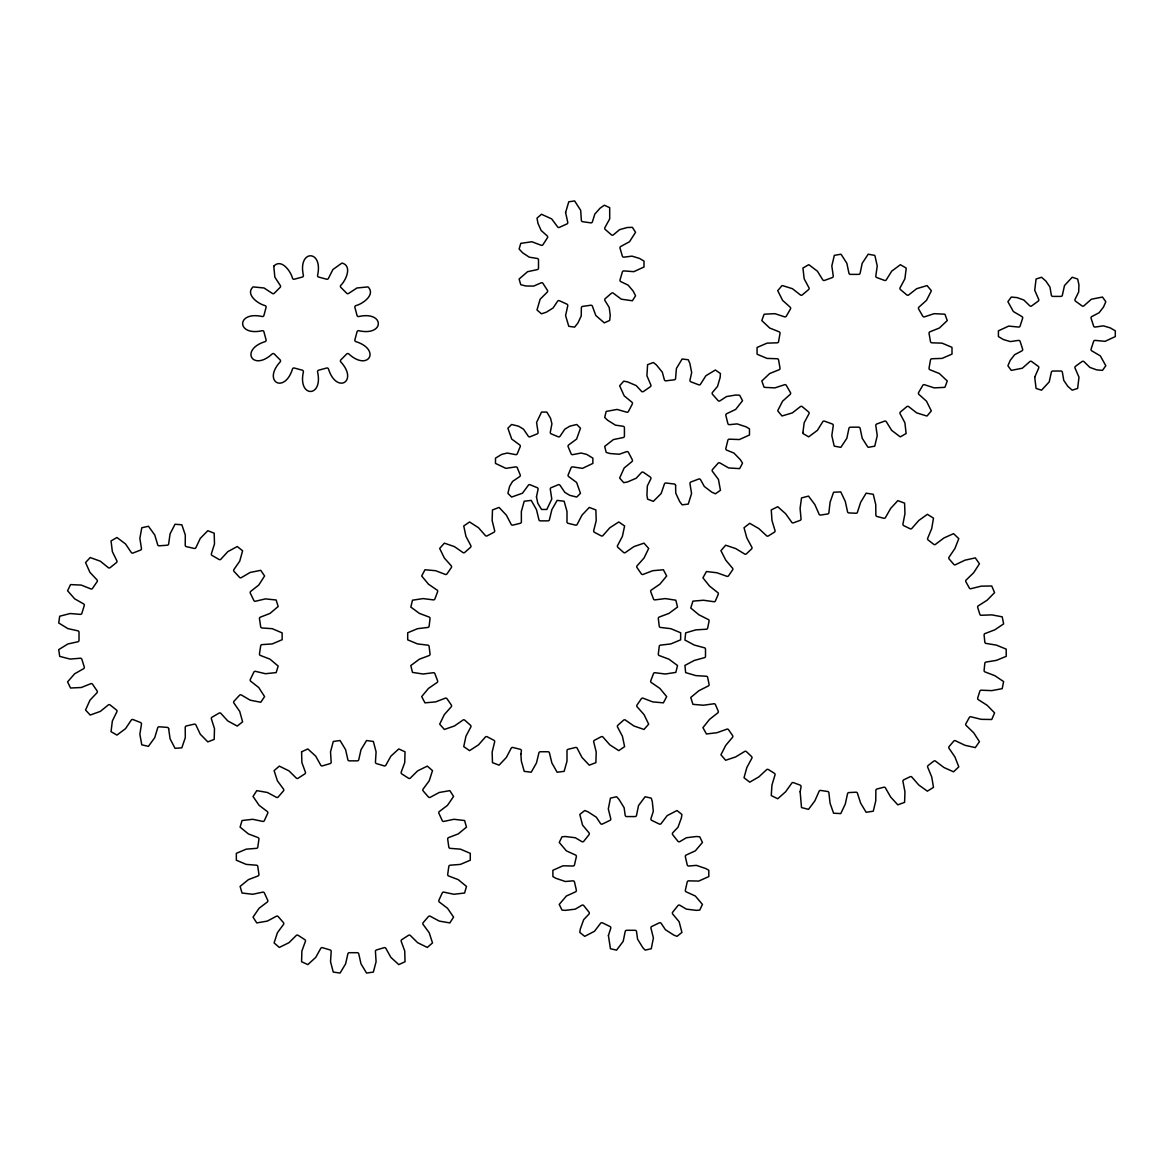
<?xml version="1.0" encoding="UTF-8"?>
<svg xmlns="http://www.w3.org/2000/svg" width="1174" height="1174" viewBox="0 0 1174 1174"><rect width="100%" height="100%" fill="white"/><g stroke="black" fill="none" stroke-linecap="round" stroke-linejoin="round"><path stroke-width="1.5" d="M168.674 728.937L170.083 738.784L175.029 748.337L181.838 747.823L185.301 737.639L185.228 727.689A1.526 1.526 0 0 1 186.475 725.928L194.136 724.182A1.526 1.526 0 0 1 196.029 725.224L200.284 734.22L207.827 741.895L214.182 739.4L214.49 728.643L211.481 719.163A1.526 1.526 0 0 1 212.171 717.109L218.966 713.176A1.526 1.526 0 0 1 221.094 713.616L227.8 720.953L237.265 726.075L242.607 721.805L239.731 711.444L234.066 703.27A1.526 1.526 0 0 1 234.125 701.098L239.452 695.346A1.526 1.526 0 0 1 241.609 695.14L250.194 700.174L260.745 702.272L264.59 696.622L258.779 687.568L250.957 681.419A1.526 1.526 0 0 1 250.37 679.335L253.775 672.262A1.526 1.526 0 0 1 255.771 671.425L265.456 673.715L276.154 672.599L278.179 666.069L269.947 659.128L260.672 655.562A1.526 1.526 0 0 1 259.483 653.757L260.657 645.994A1.526 1.526 0 0 1 262.316 644.599L272.251 643.924L282.142 639.713L282.142 632.889L272.251 628.677L262.316 628.002A1.526 1.526 0 0 1 260.657 626.608L259.483 618.845A1.526 1.526 0 0 1 260.672 617.04L269.947 613.459L278.179 606.518L276.154 600.002L265.456 598.887L255.771 601.176A1.526 1.526 0 0 1 253.775 600.34L250.37 593.266A1.526 1.526 0 0 1 250.957 591.182L258.779 585.034L264.59 575.979L260.745 570.329L250.194 572.428L241.609 577.461A1.526 1.526 0 0 1 239.452 577.256L234.125 571.503A1.526 1.526 0 0 1 234.066 569.331L239.731 561.157L242.607 550.797L237.265 546.526L227.8 551.648L221.094 558.985A1.526 1.526 0 0 1 218.966 559.426L212.171 555.493A1.526 1.526 0 0 1 211.481 553.438L214.49 543.958L214.182 533.201L207.827 530.707L200.284 538.382L196.029 547.378A1.526 1.526 0 0 1 194.136 548.419L186.475 546.673A1.526 1.526 0 0 1 185.228 544.912L185.301 534.962L181.838 524.778L175.029 524.264L170.083 533.818L168.674 543.665A1.526 1.526 0 0 1 167.163 545.22L159.326 545.807A1.526 1.526 0 0 1 157.609 544.501L154.748 534.977L148.438 526.26L141.775 527.772L139.867 538.367L141.423 548.185A1.526 1.526 0 0 1 140.44 550.122L133.132 552.983A1.526 1.526 0 0 1 131.106 552.235L125.559 543.988L116.96 537.516L111.046 540.935L112.352 551.604L116.725 560.541A1.526 1.526 0 0 1 116.358 562.669L110.224 567.57A1.526 1.526 0 0 1 108.052 567.453L100.333 561.201L90.207 557.547L85.555 562.566L89.943 572.384L96.767 579.618A1.526 1.526 0 0 1 97.046 581.776L92.614 588.262A1.526 1.526 0 0 1 90.515 588.79L81.285 585.092L70.543 584.593L67.578 590.742L74.666 598.828L83.325 603.744A1.526 1.526 0 0 1 84.22 605.711L81.901 613.21A1.526 1.526 0 0 1 80.052 614.34L70.132 613.532L59.713 616.218L58.7 622.968L67.857 628.604L77.572 630.761A1.526 1.526 0 0 1 79.01 632.375L79.01 640.226A1.526 1.526 0 0 1 77.572 641.84L67.857 643.983L58.7 649.633L59.713 656.383L70.132 659.069L80.052 658.262A1.526 1.526 0 0 1 81.901 659.377L84.22 666.891A1.526 1.526 0 0 1 83.325 668.857L74.666 673.773L67.578 681.859L70.543 688.008L81.285 687.509L90.515 683.811A1.526 1.526 0 0 1 92.614 684.339L97.046 690.826A1.526 1.526 0 0 1 96.767 692.983L89.943 700.218L85.555 710.035L90.207 715.054L100.333 711.4L108.052 705.148A1.526 1.526 0 0 1 110.224 705.031L116.358 709.932A1.526 1.526 0 0 1 116.725 712.06L112.352 720.983L111.046 731.666L116.96 735.085L125.559 728.614L131.106 720.352A1.526 1.526 0 0 1 133.132 719.618L140.44 722.48A1.526 1.526 0 0 1 141.423 724.417L139.867 734.234L141.775 744.83L148.438 746.341L154.748 737.624L157.609 728.1A1.526 1.526 0 0 1 159.326 726.794L167.163 727.381A1.526 1.526 0 0 1 168.674 728.937M273.762 266.19L274.848 277.152L280.219 285.385A1.526 1.526 0 0 1 279.97 287.542L274.393 293.118A1.526 1.526 0 0 1 272.251 293.368L264.018 287.982L253.041 286.896C244.97 294.454 258.119 303.919 265.163 305.636A1.526 1.526 0 0 1 266.014 307.617L263.974 315.248A1.526 1.526 0 0 1 262.242 316.54C236.135 310.67 236.135 336.571 262.242 330.701A1.526 1.526 0 0 1 263.974 331.993L266.014 339.624A1.526 1.526 0 0 1 265.163 341.605C239.613 349.588 252.571 372.011 272.251 353.873A1.526 1.526 0 0 1 274.393 354.122L279.97 359.714A1.526 1.526 0 0 1 280.219 361.856C262.096 381.535 284.519 394.479 292.502 368.944A1.526 1.526 0 0 1 294.483 368.078L302.1 370.133A1.526 1.526 0 0 1 303.391 371.865C297.536 397.971 323.422 397.971 317.567 371.865A1.526 1.526 0 0 1 318.858 370.133L326.475 368.078A1.526 1.526 0 0 1 328.471 368.944C336.439 394.479 358.877 381.535 340.739 361.856A1.526 1.526 0 0 1 340.988 359.714L346.565 354.122A1.526 1.526 0 0 1 348.722 353.873C368.401 372.011 381.345 349.588 355.795 341.605A1.526 1.526 0 0 1 354.944 339.624L356.984 331.993A1.526 1.526 0 0 1 358.73 330.701C384.837 336.571 384.837 310.67 358.73 316.54A1.526 1.526 0 0 1 356.984 315.248L354.944 307.617A1.526 1.526 0 0 1 355.795 305.636C362.854 303.905 375.885 294.542 368.034 286.896L356.955 287.982L348.722 293.368A1.526 1.526 0 0 1 346.565 293.118L340.988 287.542A1.526 1.526 0 0 1 340.739 285.385C345.978 280.366 352.582 265.75 341.957 263.049L332.902 269.521L328.471 278.297A1.526 1.526 0 0 1 326.475 279.163L318.858 277.123A1.526 1.526 0 0 1 317.567 275.376C323.422 249.27 297.536 249.27 303.391 275.376A1.526 1.526 0 0 1 302.1 277.123L294.483 279.163A1.526 1.526 0 0 1 292.502 278.297C290.814 271.223 281.217 258.089 273.762 266.19M520.86 754.031L521.344 761.104L524.22 771.362L531.235 772.213L536.474 762.939L538.851 753.194A1.526 1.526 0 0 1 540.451 751.742L547.906 751.742A1.526 1.526 0 0 1 549.505 753.194L551.868 762.939L557.122 772.213L564.136 771.362L567.013 761.104L566.983 751.081A1.526 1.526 0 0 1 568.187 749.276L575.421 747.5A1.526 1.526 0 0 1 577.329 748.528L581.966 757.421L589.275 765.169L595.878 762.66L596.216 752.02L593.795 742.291A1.526 1.526 0 0 1 594.528 740.251L601.117 736.788A1.526 1.526 0 0 1 603.216 737.331L609.849 744.859L618.801 750.626L624.612 746.62L622.396 736.201L617.715 727.337A1.526 1.526 0 0 1 617.935 725.18L623.511 720.234A1.526 1.526 0 0 1 625.683 720.278L633.916 725.987L643.998 729.45L648.679 724.167L644.027 714.584L637.365 707.086A1.526 1.526 0 0 1 637.071 704.943L641.298 698.809A1.526 1.526 0 0 1 643.411 698.325L652.773 701.905L663.383 702.844L666.671 696.608L659.861 688.404L651.599 682.725A1.526 1.526 0 0 1 650.792 680.715L653.434 673.759A1.526 1.526 0 0 1 655.371 672.775L665.32 674.008L675.842 672.394L677.53 665.541L668.975 659.201L659.583 655.679A1.526 1.526 0 0 1 658.321 653.918L659.23 646.522A1.526 1.526 0 0 1 660.874 645.098L670.824 643.924L680.656 639.83L680.656 632.771L670.824 628.677L660.874 627.488A1.526 1.526 0 0 1 659.23 626.08L658.321 618.683A1.526 1.526 0 0 1 659.583 616.922L668.975 613.386L677.53 607.061L675.842 600.207L665.32 598.593L655.371 599.826A1.526 1.526 0 0 1 653.434 598.843L650.792 591.887A1.526 1.526 0 0 1 651.599 589.862L659.861 584.197L666.671 575.994L663.383 569.757L652.773 570.696L643.411 574.277A1.526 1.526 0 0 1 641.298 573.793L637.071 567.658A1.526 1.526 0 0 1 637.365 565.516L644.027 558.017L648.679 548.434L643.998 543.151L633.916 546.614L625.683 552.323A1.526 1.526 0 0 1 623.511 552.367L617.935 547.422A1.526 1.526 0 0 1 617.715 545.264L622.396 536.401L624.612 525.981L618.801 521.975L609.849 527.742L603.216 535.256A1.526 1.526 0 0 1 601.117 535.814L594.528 532.35A1.526 1.526 0 0 1 593.795 530.31L596.216 520.581L595.878 509.942L589.275 507.432L581.966 515.181L577.329 524.074A1.526 1.526 0 0 1 575.421 525.101L568.187 523.325A1.526 1.526 0 0 1 566.983 521.52L567.013 511.497L564.136 501.239L557.122 500.388L551.868 509.648L549.505 519.392A1.526 1.526 0 0 1 547.906 520.86L540.451 520.86A1.526 1.526 0 0 1 538.851 519.392L536.474 509.648L531.235 500.388L524.22 501.239L521.344 511.497L521.373 521.52A1.526 1.526 0 0 1 520.17 523.325L512.935 525.101A1.526 1.526 0 0 1 511.028 524.074L506.39 515.181L499.082 507.432L492.478 509.942L492.141 520.581L494.562 530.31A1.526 1.526 0 0 1 493.828 532.35L487.225 535.814A1.526 1.526 0 0 1 485.141 535.256L478.508 527.742L469.556 521.975L463.745 525.981L465.961 536.401L470.642 545.264A1.526 1.526 0 0 1 470.407 547.422L464.831 552.367A1.526 1.526 0 0 1 462.673 552.323L454.426 546.614L444.359 543.151L439.678 548.434L444.33 558.017L450.992 565.516A1.526 1.526 0 0 1 451.286 567.658L447.059 573.793A1.526 1.526 0 0 1 444.946 574.277L435.583 570.696L424.973 569.757L421.686 575.994L428.495 584.197L436.757 589.862A1.526 1.526 0 0 1 437.564 591.887L434.923 598.843A1.526 1.526 0 0 1 432.986 599.826L423.036 598.593L412.5 600.207L410.812 607.061L419.382 613.386L428.774 616.922A1.526 1.526 0 0 1 430.022 618.683L429.126 626.08A1.526 1.526 0 0 1 427.483 627.488L417.533 628.677L407.701 632.771L407.701 639.83L417.533 643.924L427.483 645.098A1.526 1.526 0 0 1 429.126 646.522L430.022 653.918A1.526 1.526 0 0 1 428.774 655.679L419.382 659.201L410.812 665.541L412.5 672.394L423.036 674.008L432.986 672.775A1.526 1.526 0 0 1 434.923 673.759L437.564 680.715A1.526 1.526 0 0 1 436.757 682.725L428.495 688.404L421.686 696.608L424.973 702.844L435.583 701.905L444.946 698.325A1.526 1.526 0 0 1 447.059 698.809L451.286 704.943A1.526 1.526 0 0 1 450.992 707.086L444.33 714.584L439.678 724.167L444.359 729.45L454.426 725.987L462.673 720.278A1.526 1.526 0 0 1 464.831 720.234L470.407 725.18A1.526 1.526 0 0 1 470.642 727.337L465.961 736.201L463.745 746.62L469.556 750.626L478.508 744.859L485.141 737.331A1.526 1.526 0 0 1 487.225 736.788L493.828 740.251A1.526 1.526 0 0 1 494.562 742.291L492.141 752.02L492.478 762.66L499.082 765.169L506.39 757.421L511.028 748.528A1.526 1.526 0 0 1 512.935 747.5L520.17 749.276A1.526 1.526 0 0 1 521.373 751.081L520.86 754.031M802.928 432.487L802.928 433.514L808.681 436.845L817.383 430.374L822.622 421.965A1.526 1.526 0 0 1 824.647 421.202L832.161 423.931A1.526 1.526 0 0 1 833.217 425.824L831.823 435.627L833.995 445.21L834.332 446.179L840.878 447.338L846.85 438.284L848.89 428.583A1.526 1.526 0 0 1 850.534 427.175L858.532 427.175A1.526 1.526 0 0 1 860.175 428.583L862.215 438.284L867.527 446.546L868.188 447.338L874.733 446.179L877.242 435.627L875.848 425.824A1.526 1.526 0 0 1 876.905 423.931L884.418 421.202A1.526 1.526 0 0 1 886.443 421.965L891.682 430.374L899.504 436.332L900.385 436.845L906.137 433.514L904.89 422.743L900.223 414.011A1.526 1.526 0 0 1 900.575 411.869L906.71 406.732A1.526 1.526 0 0 1 908.867 406.762L916.659 412.866L926.051 415.787L927.064 415.978L931.334 410.885L926.477 401.185L919.095 394.567A1.526 1.526 0 0 1 918.684 392.439L922.691 385.512A1.526 1.526 0 0 1 924.745 384.793L934.152 387.875L943.969 387.405L944.982 387.229L947.257 380.992L939.376 373.537L930.175 369.839A1.526 1.526 0 0 1 929.074 367.99L930.468 360.095A1.526 1.526 0 0 1 932.141 358.73L942.032 358.408L951.997 354.108L951.997 347.46L951.101 346.946L942.032 343.146L932.141 342.823A1.526 1.526 0 0 1 930.468 341.458L929.074 333.563A1.526 1.526 0 0 1 930.175 331.714L939.376 328.016L947.257 320.561L944.982 314.324L943.969 314.148L934.152 313.678L924.745 316.76A1.526 1.526 0 0 1 922.691 316.041L918.684 309.114A1.526 1.526 0 0 1 919.095 306.986L926.477 300.368L930.967 291.636L931.334 290.682L927.064 285.59L916.659 288.687L908.867 294.791A1.526 1.526 0 0 1 906.71 294.835L900.575 289.685A1.526 1.526 0 0 1 900.223 287.542L904.89 278.81L906.137 269.066L906.137 268.039L900.385 264.708L891.682 271.179L886.443 279.588A1.526 1.526 0 0 1 884.418 280.366L876.905 277.622A1.526 1.526 0 0 1 875.848 275.729L877.242 265.926L875.07 256.343L874.733 255.374L868.188 254.215L862.215 263.269L860.175 272.97A1.526 1.526 0 0 1 858.532 274.378L850.534 274.378A1.526 1.526 0 0 1 848.89 272.97L846.85 263.269L841.538 255.007L840.878 254.215L834.332 255.374L831.823 265.926L833.217 275.729A1.526 1.526 0 0 1 832.161 277.622L824.647 280.366A1.526 1.526 0 0 1 822.622 279.588L817.383 271.179L809.576 265.236L808.681 264.708L802.928 268.039L804.175 278.81L808.842 287.542A1.526 1.526 0 0 1 808.49 289.685L802.356 294.835A1.526 1.526 0 0 1 800.198 294.791L792.406 288.687L783.029 285.766L782.001 285.59L777.731 290.682L782.588 300.368L789.97 306.986A1.526 1.526 0 0 1 790.381 309.114L786.375 316.041A1.526 1.526 0 0 1 784.32 316.76L774.913 313.678L765.096 314.148L764.083 314.324L761.809 320.561L769.689 328.016L778.89 331.714A1.526 1.526 0 0 1 779.991 333.563L778.597 341.458A1.526 1.526 0 0 1 776.924 342.823L767.033 343.146L757.069 347.46L757.069 354.108L757.964 354.607L767.033 358.408L776.924 358.73A1.526 1.526 0 0 1 778.597 360.095L779.991 367.99A1.526 1.526 0 0 1 778.89 369.839L769.689 373.537L761.809 380.992L764.083 387.229L765.096 387.405L774.913 387.875L784.32 384.793A1.526 1.526 0 0 1 786.375 385.512L790.381 392.439A1.526 1.526 0 0 1 789.97 394.567L782.588 401.185L778.098 409.917L777.731 410.885L782.001 415.978L792.406 412.866L800.198 406.762A1.526 1.526 0 0 1 802.356 406.732L808.49 411.869A1.526 1.526 0 0 1 808.842 414.011L804.175 422.743L802.928 432.487M565.589 212.538L567.717 222.121A1.526 1.526 0 0 1 566.704 224.043L559.631 227.272A1.526 1.526 0 0 1 557.533 226.773L551.663 218.892L541.463 214.255L537.002 218.129L537.956 223.295L541.141 230.471L547.113 235.798A1.526 1.526 0 0 1 547.304 237.955L543.092 244.5A1.526 1.526 0 0 1 541.053 245.219L531.866 241.756L520.772 243.37L519.113 249.035L522.709 252.865L529.269 257.179L537.178 258.441A1.526 1.526 0 0 1 538.499 260.158L538.499 267.921A1.526 1.526 0 0 1 537.178 269.638L527.566 271.693L519.113 279.045L520.772 284.71L525.864 286.001L533.73 286.074L541.053 282.861A1.526 1.526 0 0 1 543.092 283.594L547.304 290.125A1.526 1.526 0 0 1 547.113 292.282L540.143 299.209L537.002 309.965L541.463 313.825L546.438 312.152L553.101 307.97L557.533 301.307A1.526 1.526 0 0 1 559.631 300.823L566.704 304.051A1.526 1.526 0 0 1 567.717 305.959L565.589 315.557L568.774 326.299L574.614 327.135L577.887 323.041L581.233 315.923L581.35 307.926A1.526 1.526 0 0 1 582.862 306.37L590.551 305.269A1.526 1.526 0 0 1 592.43 306.326L595.834 315.542L604.317 322.865L609.688 320.414L610.231 315.19L609.189 307.397L604.977 300.603A1.526 1.526 0 0 1 605.402 298.475L611.272 293.397A1.526 1.526 0 0 1 613.43 293.28L621.281 299.179L632.375 300.764L635.56 295.789L633.197 291.108L628.119 285.121L620.885 281.672A1.526 1.526 0 0 1 620.092 279.661L622.293 272.207A1.526 1.526 0 0 1 624.04 270.93L633.843 271.664L644.012 266.997L644.012 261.098L639.492 258.427L631.979 256.137L624.04 257.15A1.526 1.526 0 0 1 622.293 255.888L620.092 248.433A1.526 1.526 0 0 1 620.885 246.408L629.528 241.727L635.56 232.291L632.375 227.33L627.121 227.536L619.564 229.664L613.43 234.815A1.526 1.526 0 0 1 611.272 234.697L605.402 229.605A1.526 1.526 0 0 1 604.977 227.492L609.702 218.878L609.688 207.681L604.317 205.215L600.017 208.238L594.807 214.123L592.43 221.754A1.526 1.526 0 0 1 590.551 222.825L582.862 221.725A1.526 1.526 0 0 1 581.35 220.169L580.69 210.366L574.614 200.945L568.774 201.796L565.589 212.538M675.593 485.537L675.769 493.227L679.717 501.636L682.123 504.835L688.272 504.086L691.559 493.52L690.004 483.791A1.526 1.526 0 0 1 691.09 481.927L698.545 479.095A1.526 1.526 0 0 1 700.599 479.77L704.327 486.491L711.723 492.111L715.362 493.814L720.44 490.292L718.444 479.418L712.545 471.522A1.526 1.526 0 0 1 712.647 469.365L717.93 463.392A1.526 1.526 0 0 1 720.073 463.04L728.614 467.942L739.649 468.617L742.526 463.143L740.398 459.738L733.941 453.076L726.823 450.185A1.526 1.526 0 0 1 725.899 448.219L727.807 440.485A1.526 1.526 0 0 1 729.538 439.179L739.371 439.546L749.467 435.011L749.467 428.818L746.004 426.808L737.184 423.902L729.538 424.65A1.526 1.526 0 0 1 727.807 423.344L725.899 415.611A1.526 1.526 0 0 1 726.823 413.644L735.702 409.403L742.526 400.686L739.649 395.212L735.658 395.036L726.501 396.563L720.073 400.789A1.526 1.526 0 0 1 717.93 400.437L712.647 394.464A1.526 1.526 0 0 1 712.545 392.307L717.519 386.437L720.132 377.529L720.44 373.537L715.362 370.015L705.882 375.753L700.599 384.059A1.526 1.526 0 0 1 698.545 384.734L691.09 381.902A1.526 1.526 0 0 1 690.004 380.038L691.677 372.54L689.857 363.426L688.272 359.743L682.123 358.995L676.415 368.475L675.593 378.292A1.526 1.526 0 0 1 674.081 379.833L666.172 380.802A1.526 1.526 0 0 1 664.337 379.657L662.327 372.231L656.486 365.011L653.36 362.487L647.593 364.688L646.918 375.739L650.763 384.793A1.526 1.526 0 0 1 650.147 386.877L643.587 391.412A1.526 1.526 0 0 1 641.43 391.236L636.205 385.6L627.664 381.932L623.746 381.139L619.637 385.776L624.186 395.858L631.803 402.11A1.526 1.526 0 0 1 632.214 404.238L628.516 411.296A1.526 1.526 0 0 1 626.534 412.147L617.069 409.433L606.18 411.428L604.698 417.43L607.574 420.219L615.44 425.149L623.056 426.25A1.526 1.526 0 0 1 624.421 427.923L624.421 435.906A1.526 1.526 0 0 1 623.056 437.579L613.415 439.575L604.698 446.399L606.18 452.401L610.025 453.531L619.285 454.235L626.534 451.682A1.526 1.526 0 0 1 628.516 452.533L632.214 459.592A1.526 1.526 0 0 1 631.803 461.72L624.186 467.971L619.637 478.053L623.746 482.69L627.664 481.898L636.205 478.229L641.43 472.594A1.526 1.526 0 0 1 643.587 472.418L650.147 476.952A1.526 1.526 0 0 1 650.763 479.036L647.344 485.919L646.933 495.193L647.593 499.141L653.36 501.342L661.182 493.506L664.337 484.172A1.526 1.526 0 0 1 666.172 483.028L674.081 483.996A1.526 1.526 0 0 1 675.593 485.537M800.14 791.804L801.519 807.565L808.504 809.37L814.844 800.917L818.938 791.658A1.526 1.526 0 0 1 820.729 790.44L827.597 791.496A1.526 1.526 0 0 1 828.932 793.184L830.077 803.251L833.584 813.215L840.789 813.582L845.295 804.014L847.452 794.123A1.526 1.526 0 0 1 848.949 792.567L855.89 792.215A1.526 1.526 0 0 1 857.548 793.609L860.689 803.236L866.133 812.291L873.265 811.205L875.745 800.932L875.863 790.806A1.526 1.526 0 0 1 877.022 788.987L883.743 787.24A1.526 1.526 0 0 1 885.651 788.268L890.67 797.073L897.816 804.85L904.596 802.341L904.949 791.775L903.026 781.84A1.526 1.526 0 0 1 903.804 779.815L910.041 776.762A1.526 1.526 0 0 1 912.11 777.379L918.787 784.995L927.372 791.173L933.491 787.343L931.716 776.924L927.842 767.576A1.526 1.526 0 0 1 928.194 765.448L933.682 761.192A1.526 1.526 0 0 1 935.839 761.398L943.911 767.488L953.552 771.817L958.791 766.842L954.946 756.995L949.267 748.63A1.526 1.526 0 0 1 949.179 746.459L953.699 741.19A1.526 1.526 0 0 1 955.856 740.955L964.999 745.299L975.315 747.603L979.439 741.674L973.701 732.796L966.437 725.737A1.526 1.526 0 0 1 965.923 723.639L969.284 717.563A1.526 1.526 0 0 1 971.353 716.903L981.171 719.324L991.736 719.501L994.583 712.867L987.187 705.325L978.661 699.865A1.526 1.526 0 0 1 977.722 697.914L979.806 691.295A1.526 1.526 0 0 1 981.684 690.224L991.795 690.62L1002.185 688.654L1003.638 681.58L994.862 675.696L985.412 672.071A1.526 1.526 0 0 1 984.106 670.339L984.81 663.427A1.526 1.526 0 0 1 986.439 662.004L996.418 660.36L1006.206 656.354L1006.206 649.134L996.418 645.128L986.439 643.469A1.526 1.526 0 0 1 984.81 642.046L984.106 635.134A1.526 1.526 0 0 1 985.412 633.417L994.862 629.792L1003.638 623.893L1002.185 616.82L991.795 614.868L981.684 615.264A1.526 1.526 0 0 1 979.806 614.193L977.722 607.56A1.526 1.526 0 0 1 978.661 605.608L987.187 600.163L994.583 592.621L991.736 585.987L981.171 586.164L971.353 588.585A1.526 1.526 0 0 1 969.284 587.91L965.923 581.849A1.526 1.526 0 0 1 966.437 579.736L973.701 572.677L979.439 563.813L975.315 557.885L964.999 560.174L955.856 564.533A1.526 1.526 0 0 1 953.699 564.283L949.179 559.015A1.526 1.526 0 0 1 949.267 556.858L954.946 548.478L958.791 538.631L953.552 533.656L943.911 537.986L935.839 544.09A1.526 1.526 0 0 1 933.682 544.281L928.194 540.04A1.526 1.526 0 0 1 927.842 537.897L931.716 528.549L933.491 518.13L927.372 514.315L918.787 520.493L912.11 528.095A1.526 1.526 0 0 1 910.041 528.726L903.804 525.673A1.526 1.526 0 0 1 903.026 523.648L904.949 513.698L904.596 503.147L897.816 500.638L890.67 508.415L885.651 517.206A1.526 1.526 0 0 1 883.743 518.233L877.022 516.501A1.526 1.526 0 0 1 875.863 514.667L875.745 504.556L873.265 494.283L866.133 493.183L860.689 502.237L857.548 511.864A1.526 1.526 0 0 1 855.89 513.258L848.949 512.906A1.526 1.526 0 0 1 847.452 511.35L845.295 501.459L840.789 491.906L833.584 492.258L830.077 502.237L828.932 512.29A1.526 1.526 0 0 1 827.597 513.992L820.729 515.048A1.526 1.526 0 0 1 818.938 513.83L814.844 504.571L808.504 496.103L801.519 497.923L800.096 508.386L801.006 518.468A1.526 1.526 0 0 1 800.022 520.405L793.521 522.812A1.526 1.526 0 0 1 791.525 521.975L785.641 513.742L777.731 506.728L771.259 509.912L771.964 520.449L774.884 530.149A1.526 1.526 0 0 1 774.312 532.233L768.427 535.902A1.526 1.526 0 0 1 766.299 535.491L758.874 528.608L749.731 523.325L744.023 527.742L746.84 537.927L751.639 546.835A1.526 1.526 0 0 1 751.507 548.992L746.473 553.776A1.526 1.526 0 0 1 744.316 553.805L735.658 548.552L725.635 545.22L720.924 550.694L725.737 560.101L732.238 567.864A1.526 1.526 0 0 1 732.547 570.006L728.584 575.7A1.526 1.526 0 0 1 726.471 576.17L716.932 572.765L706.44 571.518L702.933 577.828L709.536 586.075L717.475 592.371A1.526 1.526 0 0 1 718.209 594.411L715.465 600.78A1.526 1.526 0 0 1 713.484 601.66L703.461 600.237L692.924 601.147L690.767 608.029L698.897 614.78L707.937 619.344A1.526 1.526 0 0 1 709.067 621.193L707.673 627.987A1.526 1.526 0 0 1 705.897 629.249L695.8 629.88L685.66 632.874L684.926 640.05L694.26 645.04L704.033 647.681A1.526 1.526 0 0 1 705.501 649.266L705.501 656.207A1.526 1.526 0 0 1 704.033 657.792L694.26 660.448L684.926 665.423L685.66 672.599L695.8 675.608L705.897 676.239A1.526 1.526 0 0 1 707.673 677.486L709.067 684.295A1.526 1.526 0 0 1 707.937 686.144L698.897 690.708L690.767 697.459L692.924 704.341L703.461 705.236L713.484 703.828A1.526 1.526 0 0 1 715.465 704.693L718.209 711.077A1.526 1.526 0 0 1 717.475 713.117L709.536 719.398L702.933 727.66L706.44 733.97L716.932 732.723L726.471 729.318A1.526 1.526 0 0 1 728.584 729.773L732.547 735.467A1.526 1.526 0 0 1 732.238 737.624L725.737 745.373L720.924 754.779L725.635 760.268L735.658 756.936L744.316 751.683A1.526 1.526 0 0 1 746.473 751.698L751.507 756.482A1.526 1.526 0 0 1 751.639 758.639L746.84 767.547L744.023 777.746L749.731 782.163L758.874 776.88L766.299 769.983A1.526 1.526 0 0 1 768.427 769.572L774.312 773.255A1.526 1.526 0 0 1 774.884 775.339L771.964 785.039L771.259 795.576L777.731 798.76L785.641 791.746L791.525 783.498A1.526 1.526 0 0 1 793.521 782.662L800.022 785.083A1.526 1.526 0 0 1 801.006 787.006L800.14 791.804M536.459 496.881L537.809 503.25L541.537 509.457L546.82 509.457L551.78 499.053L550.312 489.367A1.526 1.526 0 0 1 551.486 487.548L557.943 484.877A1.526 1.526 0 0 1 560.071 485.332L564.826 492.346L569.713 495.311L576.742 497.057L580.47 493.329L576.625 482.47L568.744 476.659A1.526 1.526 0 0 1 568.289 474.545L570.96 468.074A1.526 1.526 0 0 1 572.78 466.9L582.465 468.367L592.87 463.407L592.87 458.124L586.662 454.397L581.101 453.032L572.78 454.632A1.526 1.526 0 0 1 570.96 453.457L568.289 447.001A1.526 1.526 0 0 1 568.744 444.873L576.625 439.061L580.47 428.202L576.742 424.474L569.713 426.221L564.826 429.185L560.071 436.2A1.526 1.526 0 0 1 557.943 436.655L551.486 433.984A1.526 1.526 0 0 1 550.312 432.164L551.912 423.829L550.547 418.282L546.82 412.074L541.537 412.074L536.577 422.479L538.044 432.164A1.526 1.526 0 0 1 536.87 433.984L530.399 436.655A1.526 1.526 0 0 1 528.285 436.2L523.531 429.185L518.644 426.221L511.615 424.474L507.887 428.202L511.717 439.061L519.612 444.873A1.526 1.526 0 0 1 520.067 447.001L517.396 453.457A1.526 1.526 0 0 1 515.577 454.632L507.241 453.032L501.694 454.397L495.487 458.124L495.487 463.407L505.891 468.367L515.577 466.9A1.526 1.526 0 0 1 517.396 468.074L520.067 474.545A1.526 1.526 0 0 1 519.612 476.659L512.583 481.413L509.633 486.3L507.887 493.329L511.615 497.057L522.474 493.227L528.285 485.332A1.526 1.526 0 0 1 530.399 484.877L536.87 487.548A1.526 1.526 0 0 1 538.044 489.367L536.459 496.881M301.586 751.8L301.879 762.542L305.299 771.89A1.526 1.526 0 0 1 304.726 773.974L298.181 778.186A1.526 1.526 0 0 1 296.039 777.848L288.951 770.848L279.309 766.123L274.1 770.628L277.416 780.842L283.33 788.855A1.526 1.526 0 0 1 283.36 791.027L278.267 796.911A1.526 1.526 0 0 1 276.125 797.175L267.349 792.465L256.768 790.645L253.041 796.442L259.102 805.305L267.026 811.322A1.526 1.526 0 0 1 267.672 813.391L264.443 820.465A1.526 1.526 0 0 1 262.462 821.345L252.703 819.291L242.049 820.523L240.098 827.127L248.404 833.922L257.722 837.473A1.526 1.526 0 0 1 258.911 839.278L257.81 846.982A1.526 1.526 0 0 1 256.152 848.376L246.217 849.154L236.341 853.337L236.341 860.219L246.217 864.402L256.152 865.179A1.526 1.526 0 0 1 257.81 866.573L258.911 874.278A1.526 1.526 0 0 1 257.722 876.083L248.404 879.634L240.098 886.429L242.049 893.032L252.703 894.265L262.462 892.211A1.526 1.526 0 0 1 264.443 893.091L267.672 900.164A1.526 1.526 0 0 1 267.026 902.234L259.102 908.265L253.041 917.129L256.768 922.911L267.349 921.091L276.125 916.38A1.526 1.526 0 0 1 278.267 916.659L283.36 922.529A1.526 1.526 0 0 1 283.33 924.701L277.416 932.714L274.1 942.927L279.309 947.433L288.951 942.707L296.039 935.707A1.526 1.526 0 0 1 298.181 935.37L304.726 939.582A1.526 1.526 0 0 1 305.299 941.665L301.879 951.013L301.586 961.755L307.852 964.602L315.762 957.353L320.59 948.651A1.526 1.526 0 0 1 322.557 947.712L330.011 949.913A1.526 1.526 0 0 1 331.156 951.747L330.525 961.697L333.255 972.072L340.064 973.055L345.611 963.869L347.798 954.139A1.526 1.526 0 0 1 349.412 952.701L357.204 952.701A1.526 1.526 0 0 1 358.818 954.139L361.005 963.869L366.552 973.055L373.361 972.072L376.091 961.697L375.46 951.747A1.526 1.526 0 0 1 376.605 949.913L384.059 947.712A1.526 1.526 0 0 1 386.026 948.651L390.854 957.353L398.764 964.602L405.03 961.755L404.737 951.013L401.317 941.665A1.526 1.526 0 0 1 401.89 939.582L408.435 935.37A1.526 1.526 0 0 1 410.577 935.707L417.665 942.707L427.307 947.433L432.502 942.927L429.2 932.714L423.286 924.701A1.526 1.526 0 0 1 423.256 922.529L428.349 916.659A1.526 1.526 0 0 1 430.491 916.38L439.267 921.091L449.847 922.911L453.575 917.129L447.514 908.265L439.59 902.234A1.526 1.526 0 0 1 438.944 900.164L442.172 893.091A1.526 1.526 0 0 1 444.154 892.211L453.912 894.265L464.566 893.032L466.504 886.429L458.212 879.634L448.894 876.083A1.526 1.526 0 0 1 447.705 874.278L448.806 866.573A1.526 1.526 0 0 1 450.464 865.179L460.399 864.402L470.275 860.219L470.275 853.337L460.399 849.154L450.464 848.376A1.526 1.526 0 0 1 448.806 846.982L447.705 839.278A1.526 1.526 0 0 1 448.894 837.473L458.212 833.922L466.504 827.127L464.566 820.523L453.912 819.291L444.154 821.345A1.526 1.526 0 0 1 442.172 820.465L438.944 813.391A1.526 1.526 0 0 1 439.59 811.322L447.514 805.305L453.575 796.442L449.847 790.645L439.267 792.465L430.491 797.175A1.526 1.526 0 0 1 428.349 796.911L423.256 791.027A1.526 1.526 0 0 1 423.286 788.855L429.2 780.842L432.502 770.628L427.307 766.123L417.665 770.848L410.577 777.848A1.526 1.526 0 0 1 408.435 778.186L401.89 773.974A1.526 1.526 0 0 1 401.317 771.89L404.737 762.542L405.03 751.8L398.764 748.953L390.854 756.203L386.026 764.905A1.526 1.526 0 0 1 384.059 765.844L376.605 763.643A1.526 1.526 0 0 1 375.46 761.809L376.091 751.874L373.361 741.484L366.552 740.515L361.005 749.702L358.818 759.417A1.526 1.526 0 0 1 357.204 760.855L349.412 760.855A1.526 1.526 0 0 1 347.798 759.417L345.611 749.702L340.064 740.515L333.255 741.484L330.525 751.874L331.156 761.809A1.526 1.526 0 0 1 330.011 763.643L322.557 765.844A1.526 1.526 0 0 1 320.59 764.905L315.762 756.203L307.852 748.953L301.586 751.8M608.411 935.546L610.436 948.739L616.57 950.133L623.189 941.328L625.17 931.672A1.526 1.526 0 0 1 626.843 930.292L634.87 930.292A1.526 1.526 0 0 1 636.543 931.672L637.57 939.127L642.809 947.653L645.128 950.133L651.262 948.739L653.404 937.923L650.998 928.37A1.526 1.526 0 0 1 651.908 926.403L659.142 922.925A1.526 1.526 0 0 1 661.241 923.439L665.409 929.705L673.832 935.106L676.987 936.353L681.918 932.42L679.144 921.766L672.834 914.194A1.526 1.526 0 0 1 672.805 912.022L677.809 905.756A1.526 1.526 0 0 1 679.922 905.301L686.408 909.146L696.329 910.364L699.719 910.099L702.448 904.42L695.331 896.026L686.364 891.932A1.526 1.526 0 0 1 685.396 889.995L687.172 882.173A1.526 1.526 0 0 1 688.889 880.852L698.75 881.072L708.803 876.582L708.803 870.286L705.868 868.584L696.387 865.37L688.889 866.016A1.526 1.526 0 0 1 687.172 864.695L685.396 856.873A1.526 1.526 0 0 1 686.364 854.936L695.331 850.856L702.448 842.448L699.719 836.783L696.329 836.519L686.408 837.737L679.922 841.567A1.526 1.526 0 0 1 677.809 841.127L672.805 834.846A1.526 1.526 0 0 1 672.834 832.689L678.014 827.23L681.419 817.823L681.918 814.462L676.987 810.53L667.214 815.607L661.241 823.444A1.526 1.526 0 0 1 659.142 823.957L651.908 820.465A1.526 1.526 0 0 1 650.998 818.498L653.302 811.337L652.274 801.387L651.262 798.144L645.128 796.735L638.524 805.555L636.543 815.211A1.526 1.526 0 0 1 634.87 816.576L626.843 816.576A1.526 1.526 0 0 1 625.17 815.211L624.128 807.741L618.889 799.23L616.57 796.735L610.436 798.144L608.308 808.945L610.7 818.498A1.526 1.526 0 0 1 609.79 820.465L602.57 823.957A1.526 1.526 0 0 1 600.472 823.444L596.289 817.177L587.881 811.762L584.711 810.53L579.795 814.462L582.553 825.117L588.864 832.689A1.526 1.526 0 0 1 588.893 834.846L583.904 841.127A1.526 1.526 0 0 1 581.776 841.567L575.304 837.737L565.369 836.519L561.994 836.783L559.25 842.448L566.367 850.856L575.348 854.936A1.526 1.526 0 0 1 576.317 856.873L574.526 864.695A1.526 1.526 0 0 1 572.809 866.016L562.962 865.81L552.895 870.286L552.895 876.582L555.845 878.284L565.31 881.498L572.809 880.852A1.526 1.526 0 0 1 574.526 882.173L576.317 889.995A1.526 1.526 0 0 1 575.348 891.932L566.367 896.026L559.25 904.42L561.994 910.099L565.369 910.364L575.304 909.146L581.776 905.301A1.526 1.526 0 0 1 583.904 905.756L588.893 912.022A1.526 1.526 0 0 1 588.864 914.194L583.683 919.653L580.294 929.06L579.795 932.42L584.711 936.353L594.484 931.276L600.472 923.439A1.526 1.526 0 0 1 602.57 922.925L609.79 926.403A1.526 1.526 0 0 1 610.7 928.37L608.411 935.546M1034.72 377.206L1036.07 388.418L1041.529 390.179L1049.204 381.917L1051.332 372.334A1.526 1.526 0 0 1 1053.063 371.028L1060.65 371.028A1.526 1.526 0 0 1 1062.382 372.334L1063.761 380.376L1067.768 386.29L1072.2 390.179L1077.644 388.418L1078.994 377.206L1075.091 368.21A1.526 1.526 0 0 1 1075.722 366.141L1081.856 361.68A1.526 1.526 0 0 1 1084.028 361.709L1089.868 367.403L1096.589 369.839L1102.459 370.382L1105.82 365.76L1100.332 355.883L1091.879 350.909A1.526 1.526 0 0 1 1091.174 348.854L1093.522 341.649A1.526 1.526 0 0 1 1095.298 340.401L1105.057 341.341L1115.3 336.586L1115.3 330.848L1110.222 327.854L1103.369 325.858L1095.298 327.047A1.526 1.526 0 0 1 1093.522 325.8L1091.174 318.58A1.526 1.526 0 0 1 1091.879 316.525L1099.099 312.739L1103.487 307.089L1105.82 301.689L1102.459 297.051L1091.38 299.223L1084.028 305.724A1.526 1.526 0 0 1 1081.856 305.768L1075.722 301.307A1.526 1.526 0 0 1 1075.091 299.238L1078.701 291.915L1078.935 284.768L1077.644 279.03L1072.2 277.255L1064.51 285.517L1062.382 295.1A1.526 1.526 0 0 1 1060.65 296.406L1053.063 296.406A1.526 1.526 0 0 1 1051.332 295.1L1049.952 287.058L1045.946 281.144L1041.529 277.255L1036.07 279.03L1034.72 290.227L1038.638 299.238A1.526 1.526 0 0 1 1037.992 301.307L1031.858 305.768A1.526 1.526 0 0 1 1029.686 305.724L1023.845 300.03L1017.124 297.609L1011.269 297.051L1007.894 301.689L1013.382 311.55L1021.85 316.525A1.526 1.526 0 0 1 1022.539 318.58L1020.191 325.8A1.526 1.526 0 0 1 1018.43 327.047L1008.657 326.093L998.414 330.848L998.414 336.586L1003.491 339.579L1010.344 341.575L1018.43 340.401A1.526 1.526 0 0 1 1020.191 341.649L1022.539 348.854A1.526 1.526 0 0 1 1021.85 350.909L1014.615 354.709L1010.227 360.345L1007.894 365.76L1011.269 370.382L1022.349 368.21L1029.686 361.709A1.526 1.526 0 0 1 1031.858 361.68L1037.992 366.141A1.526 1.526 0 0 1 1038.638 368.21L1034.72 377.206"/></g></svg>
